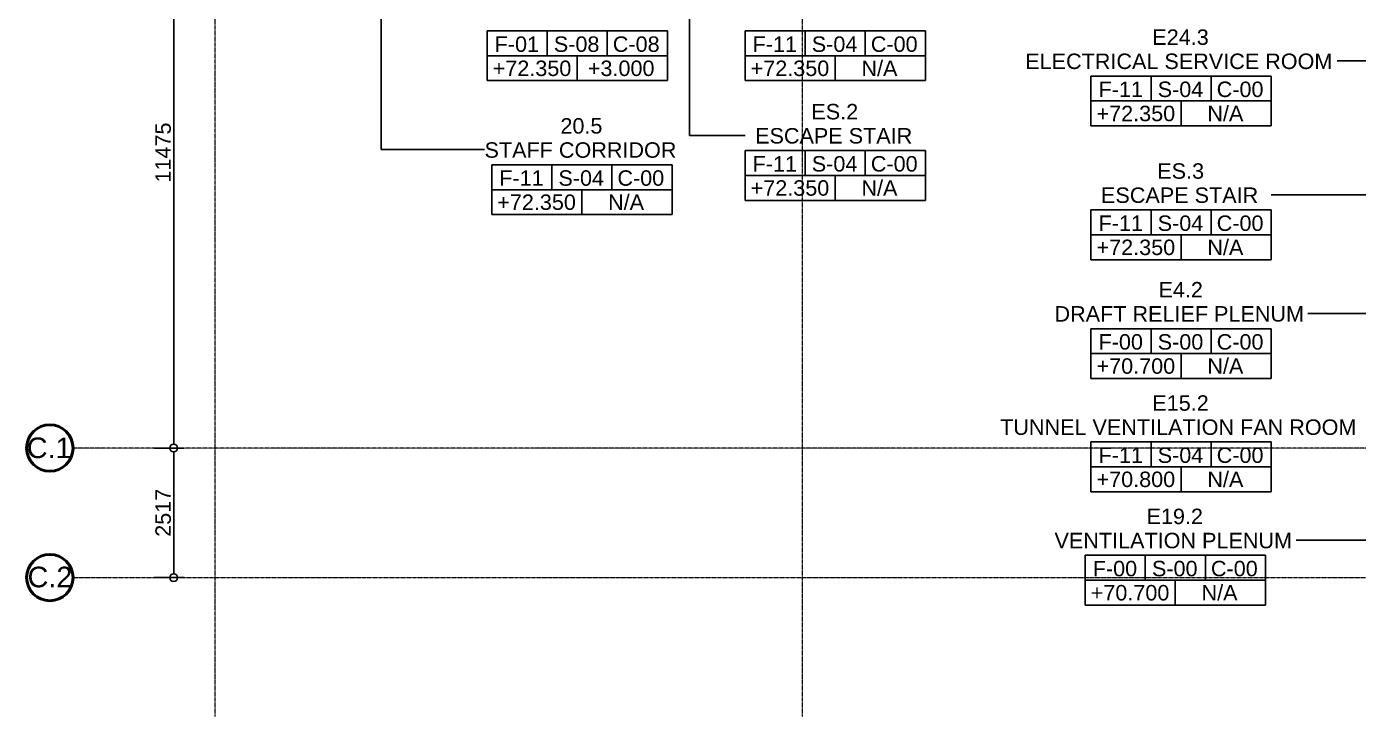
# Model space of a CAD drawing. Header units: millimetres. Extents: x -725999 to -647408, y -21008 to 19019.
# Drawn here: x -725538 to -699690, y -21008 to -7613 of the extents above; entities that cross this region are included whole.
import ezdxf

# ---------------------------------------------------------------- set-up
doc = ezdxf.new("R2010")
doc.units = ezdxf.units.MM
doc.linetypes.add('DPA_Grid _ Level 100', pattern=[10, 5.5, -1.6, 1.3, -1.6])
for name, color, linetype, lineweight in [('A-ANNO-DIMS', 1, 'Continuous', 9), ('A-ROOM-IDEN', 3, 'Continuous', 25), ('A-ROOM-LINE', 3, 'Continuous', 25), ('S-GRID', 251, 'Continuous', 9), ('S-GRID-IDEN', 3, 'Continuous', 50)]:
    doc.layers.add(name, color=color, linetype=linetype, lineweight=lineweight)
doc.styles.add('Arial', font='arial.ttf', dxfattribs={"height": 400})
doc.styles.add('Arial_2', font='arial.ttf', dxfattribs={"height": 300})
doc.dimstyles.new('DPA-DIM-3_0_C-C', dxfattribs={"dimscale": 304.8, "dimtxt": 306.07782, "dimasz": 0.492126, "dimexe": 0.656168, "dimexo": 0.0625, "dimgap": 0.164042, "dimtad": 1, "dimdec": 0, "dimzin": 0, "dimdsep": 46, "dimtxsty": 'Arial_2', "dimblk1": 'DOTBLANK', "dimblk2": 'DOTBLANK', "dimsah": 1, "dimcen": 0.09, "dimdle": 0.656168, "dimadec": 8, "dimazin": 0, "dimtfac": 1, "dimtdec": 4, "dimtix": 1, "dimtmove": 0, "dimatfit": 3, "dimfxl": 1.312336, "dimfxlon": 1, "dimtvp": 1, "dimtolj": 1, "dimtzin": 0, "dimarcsym": 2})

# ---------------------------------------------------------------- blocks, each defined once
blk = doc.blocks.new('DPA_Room Tag Box - Standard-4486259-4283-01 ENLARGED LOWER PLATFORM LEVEL - REFLECTED CEILING PLAN - SHEET 4')
at = {"layer": 'A-ROOM-LINE'}
for p, q in [((-17.5, -2.94), (-17.5, -12.6)), ((-17.5, -2.94), (17.5, -2.94)), ((-5.83, -2.94), (-5.83, -7.77)), ((5.83, -2.94), (5.83, -7.77)), ((17.5, -2.94), (17.5, -12.6)), ((-17.5, -7.77), (17.5, -7.77)), ((0, -7.77), (0, -12.6)), ((-17.5, -12.6), (17.5, -12.6))]:
    blk.add_line(p, q, dxfattribs=at)
blk = doc.blocks.new('Grid - 100 Scale-2291345-4283-01 ENLARGED LOWER PLATFORM LEVEL - REFLECTED CEILING PLAN - SHEET 4')
at = {"layer": 'S-GRID-IDEN'}
blk.add_circle((0, 0), 4.5, dxfattribs=at)
blk = doc.blocks.new('_DotBlank')
at = {"color": 0, "linetype": 'ByBlock', "lineweight": -2}
blk.add_line((-0.5, 0), (-1, 0), dxfattribs=at)
blk.add_circle((0, 0), 0.5, dxfattribs=at)
blk = doc.blocks.new('*D752')
at = {"layer": 'A-ANNO-DIMS', "color": 0, "lineweight": -2, "transparency": 16777216}
for p, q in [((-25428, -11255), (-24847, -11255)), ((-25047, -13622), (-25047, -11405)), ((-25428, -13772), (-24847, -13772))]:
    blk.add_line(p, q, dxfattribs=at)
at = {"layer": 'Defpoints', "color": 0, "transparency": 16777216}
for p in [(-25447, -11255), (-25047, -11255), (-25447, -13772)]:
    blk.add_point(p, dxfattribs=at)
at = {"layer": 'A-ANNO-DIMS', "color": 0, "lineweight": -2, "transparency": 16777216, "xscale": 150, "yscale": 150, "zscale": 150}
for p, rotation in [((-25047, -11255), 90), ((-25047, -13772), 270)]:
    blk.add_blockref('_DotBlank', p, dxfattribs=dict(at, rotation=rotation))
at = {"layer": 'A-ANNO-DIMS', "color": 0, "transparency": 16777216, "insert": (-25251, -12513), "char_height": 300, "width": 1107.53, "attachment_point": 5, "rotation": 90, "style": 'Arial_2'}
blk.add_mtext('\\A1;2517', dxfattribs=at)
blk = doc.blocks.new('*D753')
at = {"layer": 'A-ANNO-DIMS', "color": 0, "lineweight": -2, "transparency": 16777216}
for p, q in [((-25428, 220), (-24847, 220)), ((-25047, -11105), (-25047, 70)), ((-25428, -11255), (-24847, -11255))]:
    blk.add_line(p, q, dxfattribs=at)
at = {"layer": 'Defpoints', "color": 0, "transparency": 16777216}
for p in [(-25447, 220), (-25047, 220), (-25447, -11255)]:
    blk.add_point(p, dxfattribs=at)
at = {"layer": 'A-ANNO-DIMS', "color": 0, "lineweight": -2, "transparency": 16777216, "xscale": 150, "yscale": 150, "zscale": 150}
for p, rotation in [((-25047, 220), 90), ((-25047, -11255), 270)]:
    blk.add_blockref('_DotBlank', p, dxfattribs=dict(at, rotation=rotation))
at = {"layer": 'A-ANNO-DIMS', "color": 0, "transparency": 16777216, "insert": (-25251, -5517), "char_height": 300, "width": 1384.41, "attachment_point": 5, "rotation": 90, "style": 'Arial_2'}
blk.add_mtext('\\A1;11475', dxfattribs=at)
blk = doc.blocks.new('*U744')
at = {"layer": 'S-GRID', "linetype": 'DPA_Grid _ Level 100'}
for p, q in [((-24244.9, -16466.6), (-24244.9, 22660)), ((-12844.9, -16466.6), (-12844.9, 22660)), ((45315.1, -11255), (-27001, -11255)), ((-27001, -13772), (45315.1, -13772))]:
    blk.add_line(p, q, dxfattribs=at)
at = {"layer": 'S-GRID-IDEN', "xscale": 99.99999999999993, "yscale": 99.99999999999993, "zscale": 99.99999999999993}
for p, rotation in [((-27451, -11255), 89.9999999999998), ((-27451, -13772), 269.9999999999994)]:
    blk.add_blockref('Grid - 100 Scale-2291345-4283-01 ENLARGED LOWER PLATFORM LEVEL - REFLECTED CEILING PLAN - SHEET 4', p, dxfattribs=dict(at, rotation=rotation))
at = {"layer": 'S-GRID-IDEN', "lineweight": 9, "char_height": 400, "width": 1058.227, "attachment_point": 1, "style": 'Arial'}
for s, insert in [('C.1', (-27898.7, -11051.1)), ('C.2', (-27883.3, -13559.5))]:
    blk.add_mtext(s, dxfattribs=dict(at, insert=insert))
at = {"layer": 'A-ANNO-DIMS'}
for base, p1, p2, override, picture, middle in [((-25047.4, 220), (-25447.4, -11255), (-25447.4, 220), {"dimpost": '<>', "dimfxl": 11474.997005}, '*D753', (-25250.5, -5517.5)), ((-25047.4, -11255), (-25447.4, -13772), (-25447.4, -11255), {"dimpost": '<>', "dimfxl": 2516.999882}, '*D752', (-25250.5, -12513.5))]:
    dim = blk.add_linear_dim(base=base, p1=p1, p2=p2, angle=90, dimstyle='DPA-DIM-3_0_C-C', override=override, dxfattribs=at)
    dim.commit()
    dim.dimension.update_dxf_attribs({"geometry": picture, "text_midpoint": middle})

msp = doc.modelspace()

# ---------------------------------------------------------------- linework, layer by layer
at = {"layer": 'A-ROOM-IDEN'}
for p, q in [((-718656, 5625), (-718656, -10002)), ((-712674, 5278), (-712674, -9727)), ((-679457, -8279), (-700104, -8279)), ((-712674, -9727), (-711594, -9727)), ((-718656, -10002), (-716651, -10002)), ((-669177, -10879), (-701380, -10879)), ((-692501, -13185), (-700673, -13185)), ((-673426, -17586), (-700898, -17586))]:
    msp.add_line(p, q, dxfattribs=at)

# ---------------------------------------------------------------- block references
msp.add_blockref('*U744', (-697637, -4541))
at = {"layer": 'A-ROOM-IDEN', "xscale": 99.99999999999993, "yscale": 99.99999999999993, "zscale": 99.99999999999993}
for p in [(-714851, -7402), (-709844, -7402), (-703130, -8279), (-709844, -9727), (-714762, -10002), (-703130, -10879), (-703130, -13185), (-703130, -15385), (-703243, -17586)]:
    msp.add_blockref('DPA_Room Tag Box - Standard-4486259-4283-01 ENLARGED LOWER PLATFORM LEVEL - REFLECTED CEILING PLAN - SHEET 4', p, dxfattribs=at)

# ---------------------------------------------------------------- texts
at = {"layer": 'A-ROOM-IDEN', "lineweight": 9, "char_height": 300, "attachment_point": 1, "style": 'Arial_2'}
for s, insert, width in [('E24.3', (-703689, -7667), 1354.85), ('F-01', (-716454, -7803), 1058.23), ('S-08', (-715306, -7803), 1090.29), ('C-08', (-714161, -7803), 1114.35), ('F-11', (-711447, -7803), 1058.23), ('S-04', (-710299, -7803), 1090.29), ('C-00', (-709153, -7803), 1114.35), ('+72.350', (-716493, -8272), 1883.97), ('+3.000', (-714646, -8272), 1595.36), ('+72.350', (-711486, -8272), 1883.97), ('N/A', (-709335, -8272), 857.81), ('ELECTRICAL SERVICE ROOM', (-706156, -8136), 7327.42), ('F-11', (-704733, -8680), 1058.23), ('S-04', (-703585, -8680), 1090.29), ('C-00', (-702440, -8680), 1114.35), ('ES.2', (-710307, -9114), 1122.36), ('+72.350', (-704772, -9149), 1883.97), ('N/A', (-702621, -9149), 857.81), ('20.5', (-715178, -9390), 1010.13), ('ESCAPE STAIR', (-711399, -9583), 3759.91), ('STAFF CORRIDOR', (-716651, -9859), 4569.62), ('F-11', (-711447, -10127), 1058.23), ('S-04', (-710299, -10127), 1090.29), ('C-00', (-709153, -10127), 1114.35), ('ES.3', (-703593, -10267), 1122.36), ('F-11', (-716365, -10403), 1058.23), ('S-04', (-715217, -10403), 1090.29), ('C-00', (-714072, -10403), 1114.35), ('+72.350', (-711486, -10596), 1883.97), ('N/A', (-709335, -10596), 857.81), ('N/A', (-714253, -10872), 857.81), ('ESCAPE STAIR', (-704685, -10736), 3759.91), ('+72.350', (-716404, -10872), 1883.97), ('F-11', (-704733, -11280), 1058.23), ('S-04', (-703585, -11280), 1090.29), ('C-00', (-702440, -11280), 1114.35), ('+72.350', (-704772, -11749), 1883.97), ('N/A', (-702621, -11749), 857.81), ('E4.2', (-703570, -12572), 1066.24), ('DRAFT RELIEF PLENUM', (-705588, -13041), 5948.52), ('F-00', (-704733, -13585), 1058.23), ('S-00', (-703585, -13585), 1090.29), ('C-00', (-702440, -13585), 1114.35), ('+70.700', (-704772, -14054), 1883.97), ('N/A', (-702621, -14054), 857.81), ('E15.2', (-703689, -14772), 1354.85), ('TUNNEL VENTILATION FAN ROOM', (-706643, -15241), 8505.9), ('F-11', (-704733, -15785), 1058.23), ('S-04', (-703585, -15785), 1090.29), ('C-00', (-702440, -15785), 1114.35), ('+70.800', (-704772, -16254), 1883.97), ('N/A', (-702621, -16254), 857.81), ('E19.2', (-703802, -16974), 1354.85), ('VENTILATION PLENUM', (-705588, -17443), 5675.95), ('F-00', (-704846, -17987), 1058.23), ('S-00', (-703697, -17987), 1090.29), ('C-00', (-702552, -17987), 1114.35), ('+70.700', (-704885, -18456), 1883.97), ('N/A', (-702734, -18456), 857.81)]:
    msp.add_mtext(s, dxfattribs=dict(at, insert=insert, width=width))

doc.saveas('drawing.dxf')
